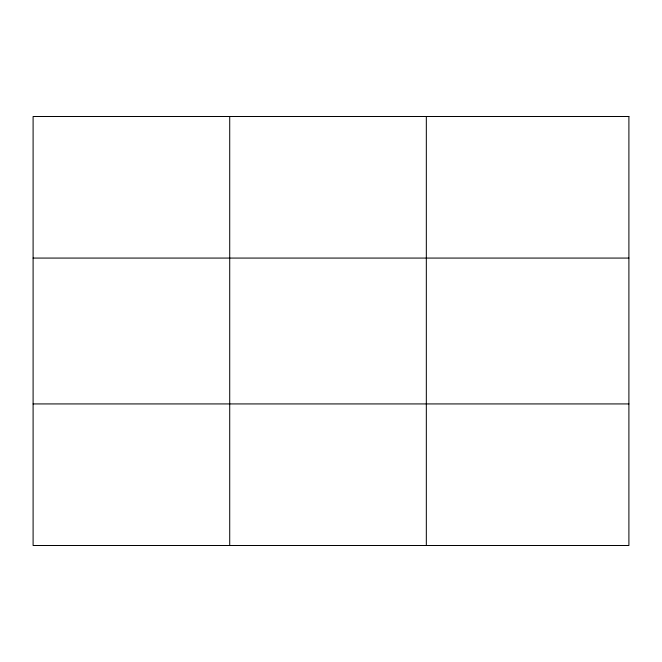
<?xml version="1.0" encoding="UTF-8"?>
<svg xmlns="http://www.w3.org/2000/svg" width="662" height="662" viewBox="0 0 662 662"><rect width="100%" height="100%" fill="white"/><g stroke="black" fill="none" stroke-linecap="round" stroke-linejoin="round"><path stroke-width="0.99" d="M229.714 545.496L229.714 116.504M426.328 545.496L426.328 116.504M33.1 258.072L628.9 258.072M33.1 403.928L628.9 403.928M628.9 116.504L628.9 545.496L33.1 545.496L33.1 116.504L628.9 116.504"/></g></svg>
